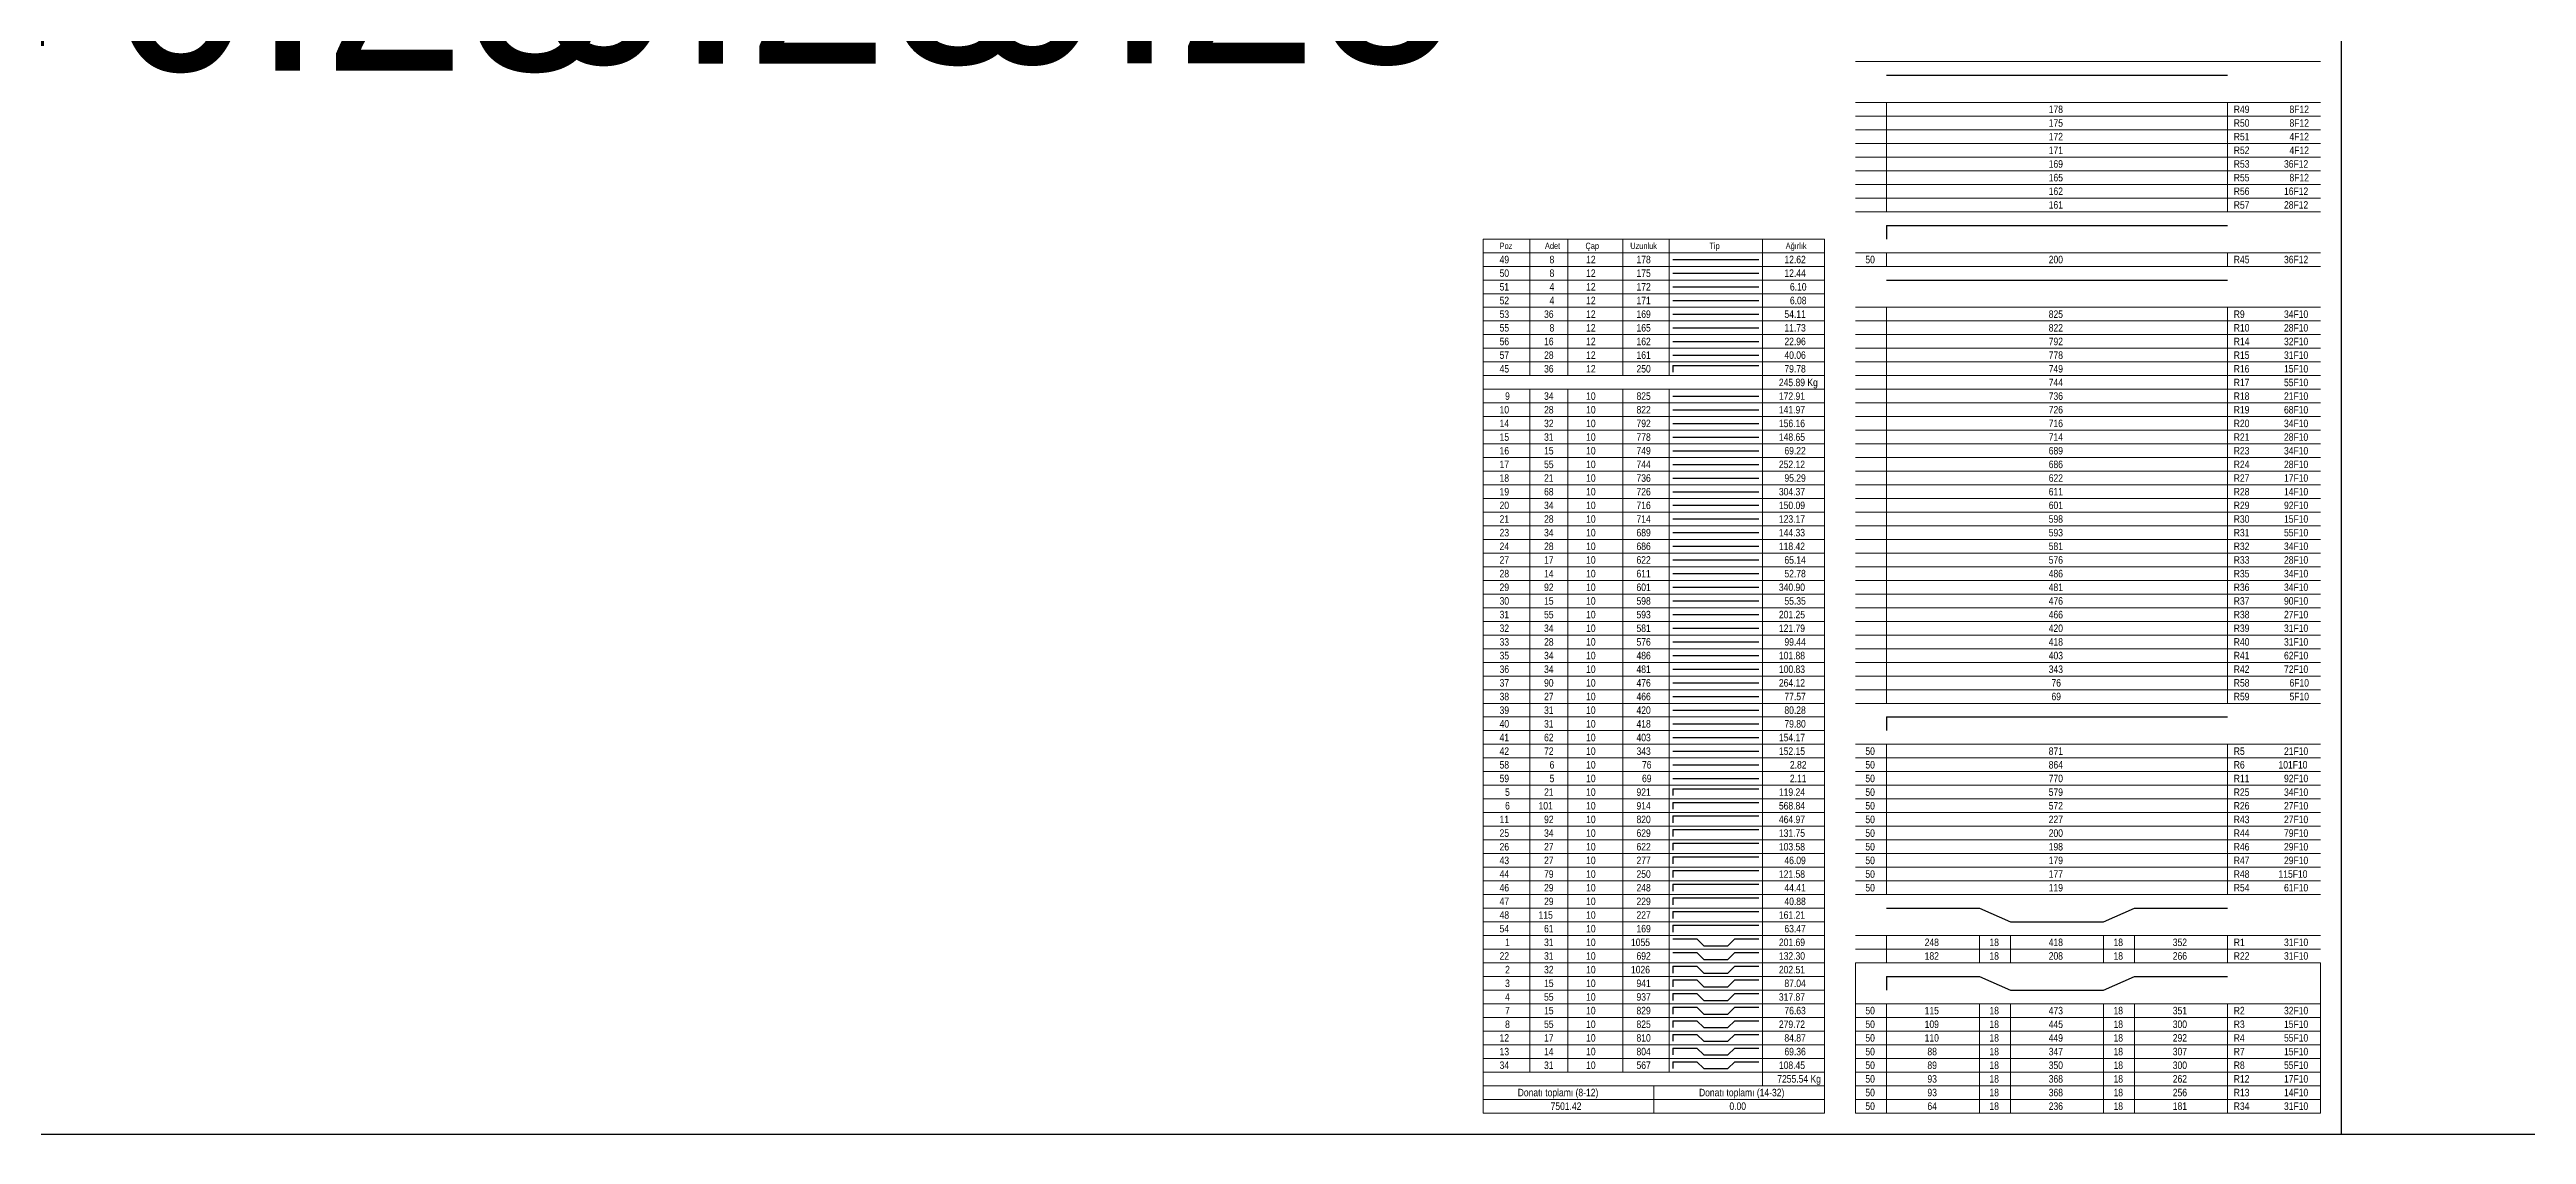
# Model space of a CAD drawing. Header units: metres. Extents: x 419734 to 420376, y 4564732 to 4565123.
# Drawn here: x 419954.22 to 419986.57, y 4565080.8 to 4565094.96 of the extents above; entities that cross this region are included whole.
import ezdxf
from ezdxf.enums import TextEntityAlignment as Align

# ---------------------------------------------------------------- set-up
doc = ezdxf.new("R2018")
doc.units = ezdxf.units.M
for name, color, linetype in [('Standart', 7, 'Continuous'), ('SW_QUOTE', 1, 'Continuous'), ('SW_SEZIONI-ARMATURA', 3, 'Continuous'), ('SW_TXT_TESTI', 1, 'Continuous')]:
    doc.layers.add(name, color=color, linetype=linetype)
doc.styles.get("Standard").update_dxf_attribs({"font": 'arial.ttf'})
doc.styles.add('SWS', font='ARIALN.TTF')

# ---------------------------------------------------------------- blocks, each defined once
blk = doc.blocks.new('*U189')
h = blk.add_hatch(color=256)
h.dxf.hatch_style = 1
h.paths.add_polyline_path([(0, 0), (-0.00149, 0, 0.198912), (-0.00105, -0.00105, 0.198912), (0, -0.00149)])
h.paths.add_polyline_path([(0.00149, 0, 0.198912), (0.00105, 0.00105, 0.198912), (0, 0.00149), (0, 0)])
for p, q in [((0.01253, 0), (-0.00223, 0)), ((0, 0.00223), (0, -0.00223))]:
    blk.add_line(p, q)
blk.add_circle((0, 0), 0.00149)
at = {"color": 2, "lineweight": 30, "flags": 104}
blk.add_attdef('TRAC', text='', height=0.0025, dxfattribs=at).set_placement((0.00191, 0.00337), align=Align.TOP_LEFT)

msp = doc.modelspace()

# ---------------------------------------------------------------- linework, layer by layer
for points in [[(420103.04921, 4565080.80209), (419805.79921, 4565080.80209), (419805.79921, 4565122.85209)], [(419984.14921, 4565122.85209), (419984.14921, 4565080.80209)]]:
    msp.add_lwpolyline(points)
at = {"layer": 'Standart', "color": 7, "linetype": 'Continuous', "lineweight": 5}
for points in [[(419977.80395, 4565094.80303), (419983.87895, 4565094.80303)], [(419977.80395, 4565094.26843), (419983.87895, 4565094.26843)], [(419977.80395, 4565094.09023), (419983.87895, 4565094.09023)], [(419978.20895, 4565094.26843), (419978.20895, 4565092.84283)], [(419982.66395, 4565094.26843), (419982.66395, 4565092.84283)], [(419977.80395, 4565093.91203), (419983.87895, 4565093.91203)], [(419977.80395, 4565093.73383), (419983.87895, 4565093.73383)], [(419977.80395, 4565093.55563), (419983.87895, 4565093.55563)], [(419977.80395, 4565093.37743), (419983.87895, 4565093.37743)], [(419977.80395, 4565093.19923), (419983.87895, 4565093.19923)], [(419977.80395, 4565093.02103), (419983.87895, 4565093.02103)], [(419977.80395, 4565092.84283), (419983.87895, 4565092.84283)], [(419972.94395, 4565092.48643), (419977.39895, 4565092.48643)], [(419972.94395, 4565092.48643), (419972.94395, 4565081.08163)], [(419973.55145, 4565092.48643), (419973.55145, 4565090.70443)], [(419974.04907, 4565092.48643), (419974.04907, 4565090.70443)], [(419974.76645, 4565092.48643), (419974.76645, 4565090.70443)], [(419975.37395, 4565092.48643), (419975.37395, 4565090.70443)], [(419976.58895, 4565092.48643), (419976.58895, 4565081.43803)], [(419977.39895, 4565092.48643), (419977.39895, 4565081.08163)], [(419972.94395, 4565092.30823), (419977.39895, 4565092.30823)], [(419972.94395, 4565092.13003), (419977.39895, 4565092.13003)], [(419977.80395, 4565092.30823), (419983.87895, 4565092.30823)], [(419977.80395, 4565092.13003), (419983.87895, 4565092.13003)], [(419978.20895, 4565092.30823), (419978.20895, 4565092.13003)], [(419982.66395, 4565092.30823), (419982.66395, 4565092.13003)], [(419972.94395, 4565091.95183), (419977.39895, 4565091.95183)], [(419972.94395, 4565091.77363), (419977.39895, 4565091.77363)], [(419972.94395, 4565091.59543), (419977.39895, 4565091.59543)], [(419972.94395, 4565091.41723), (419977.39895, 4565091.41723)], [(419977.80395, 4565091.59543), (419983.87895, 4565091.59543)], [(419977.80395, 4565091.41723), (419983.87895, 4565091.41723)], [(419978.20895, 4565091.59543), (419978.20895, 4565086.42763)], [(419982.66395, 4565091.59543), (419982.66395, 4565086.42763)], [(419972.94395, 4565091.23903), (419977.39895, 4565091.23903)], [(419972.94395, 4565091.06083), (419977.39895, 4565091.06083)], [(419977.80395, 4565091.23903), (419983.87895, 4565091.23903)], [(419977.80395, 4565091.06083), (419983.87895, 4565091.06083)], [(419972.94395, 4565090.88263), (419977.39895, 4565090.88263)], [(419977.80395, 4565090.88263), (419983.87895, 4565090.88263)], [(419972.94395, 4565090.70443), (419977.39895, 4565090.70443)], [(419972.94395, 4565090.52623), (419977.39895, 4565090.52623)], [(419973.55145, 4565090.52623), (419973.55145, 4565081.61623)], [(419974.04907, 4565090.52623), (419974.04907, 4565081.61623)], [(419974.76645, 4565090.52623), (419974.76645, 4565081.61623)], [(419975.37395, 4565090.52623), (419975.37395, 4565081.61623)], [(419977.80395, 4565090.70443), (419983.87895, 4565090.70443)], [(419977.80395, 4565090.52623), (419983.87895, 4565090.52623)], [(419972.94395, 4565090.34803), (419977.39895, 4565090.34803)], [(419972.94395, 4565090.16983), (419977.39895, 4565090.16983)], [(419977.80395, 4565090.34803), (419983.87895, 4565090.34803)], [(419977.80395, 4565090.16983), (419983.87895, 4565090.16983)], [(419972.94395, 4565089.99163), (419977.39895, 4565089.99163)], [(419972.94395, 4565089.81343), (419977.39895, 4565089.81343)], [(419977.80395, 4565089.99163), (419983.87895, 4565089.99163)], [(419977.80395, 4565089.81343), (419983.87895, 4565089.81343)], [(419972.94395, 4565089.63523), (419977.39895, 4565089.63523)], [(419972.94395, 4565089.45703), (419977.39895, 4565089.45703)], [(419977.80395, 4565089.63523), (419983.87895, 4565089.63523)], [(419977.80395, 4565089.45703), (419983.87895, 4565089.45703)], [(419972.94395, 4565089.27883), (419977.39895, 4565089.27883)], [(419972.94395, 4565089.10063), (419977.39895, 4565089.10063)], [(419977.80395, 4565089.27883), (419983.87895, 4565089.27883)], [(419977.80395, 4565089.10063), (419983.87895, 4565089.10063)], [(419972.94395, 4565088.92243), (419977.39895, 4565088.92243)], [(419977.80395, 4565088.92243), (419983.87895, 4565088.92243)], [(419972.94395, 4565088.74423), (419977.39895, 4565088.74423)], [(419972.94395, 4565088.56603), (419977.39895, 4565088.56603)], [(419977.80395, 4565088.74423), (419983.87895, 4565088.74423)], [(419977.80395, 4565088.56603), (419983.87895, 4565088.56603)], [(419972.94395, 4565088.38783), (419977.39895, 4565088.38783)], [(419972.94395, 4565088.20963), (419977.39895, 4565088.20963)], [(419977.80395, 4565088.38783), (419983.87895, 4565088.38783)], [(419977.80395, 4565088.20963), (419983.87895, 4565088.20963)], [(419972.94395, 4565088.03143), (419977.39895, 4565088.03143)], [(419972.94395, 4565087.85323), (419977.39895, 4565087.85323)], [(419977.80395, 4565088.03143), (419983.87895, 4565088.03143)], [(419977.80395, 4565087.85323), (419983.87895, 4565087.85323)], [(419972.94395, 4565087.67503), (419977.39895, 4565087.67503)], [(419972.94395, 4565087.49683), (419977.39895, 4565087.49683)], [(419977.80395, 4565087.67503), (419983.87895, 4565087.67503)], [(419977.80395, 4565087.49683), (419983.87895, 4565087.49683)], [(419972.94395, 4565087.31863), (419977.39895, 4565087.31863)], [(419977.80395, 4565087.31863), (419983.87895, 4565087.31863)], [(419972.94395, 4565087.14043), (419977.39895, 4565087.14043)], [(419972.94395, 4565086.96223), (419977.39895, 4565086.96223)], [(419977.80395, 4565087.14043), (419983.87895, 4565087.14043)], [(419977.80395, 4565086.96223), (419983.87895, 4565086.96223)], [(419972.94395, 4565086.78403), (419977.39895, 4565086.78403)], [(419972.94395, 4565086.60583), (419977.39895, 4565086.60583)], [(419977.80395, 4565086.78403), (419983.87895, 4565086.78403)], [(419977.80395, 4565086.60583), (419983.87895, 4565086.60583)], [(419972.94395, 4565086.42763), (419977.39895, 4565086.42763)], [(419972.94395, 4565086.24943), (419977.39895, 4565086.24943)], [(419977.80395, 4565086.42763), (419983.87895, 4565086.42763)], [(419972.94395, 4565086.07123), (419977.39895, 4565086.07123)], [(419972.94395, 4565085.89303), (419977.39895, 4565085.89303)], [(419977.80395, 4565085.89303), (419983.87895, 4565085.89303)], [(419978.20895, 4565085.89303), (419978.20895, 4565083.93283)], [(419982.66395, 4565085.89303), (419982.66395, 4565083.93283)], [(419972.94395, 4565085.71483), (419977.39895, 4565085.71483)], [(419977.80395, 4565085.71483), (419983.87895, 4565085.71483)], [(419972.94395, 4565085.53663), (419977.39895, 4565085.53663)], [(419972.94395, 4565085.35843), (419977.39895, 4565085.35843)], [(419977.80395, 4565085.53663), (419983.87895, 4565085.53663)], [(419977.80395, 4565085.35843), (419983.87895, 4565085.35843)], [(419972.94395, 4565085.18023), (419977.39895, 4565085.18023)], [(419972.94395, 4565085.00203), (419977.39895, 4565085.00203)], [(419977.80395, 4565085.18023), (419983.87895, 4565085.18023)], [(419977.80395, 4565085.00203), (419983.87895, 4565085.00203)], [(419972.94395, 4565084.82383), (419977.39895, 4565084.82383)], [(419972.94395, 4565084.64563), (419977.39895, 4565084.64563)], [(419977.80395, 4565084.82383), (419983.87895, 4565084.82383)], [(419977.80395, 4565084.64563), (419983.87895, 4565084.64563)], [(419972.94395, 4565084.46743), (419977.39895, 4565084.46743)], [(419972.94395, 4565084.28923), (419977.39895, 4565084.28923)], [(419977.80395, 4565084.46743), (419983.87895, 4565084.46743)], [(419977.80395, 4565084.28923), (419983.87895, 4565084.28923)], [(419972.94395, 4565084.11103), (419977.39895, 4565084.11103)], [(419972.94395, 4565083.93283), (419977.39895, 4565083.93283)], [(419977.80395, 4565084.11103), (419983.87895, 4565084.11103)], [(419977.80395, 4565083.93283), (419983.87895, 4565083.93283)], [(419972.94395, 4565083.75463), (419977.39895, 4565083.75463)], [(419972.94395, 4565083.57643), (419977.39895, 4565083.57643)], [(419972.94395, 4565083.39823), (419977.39895, 4565083.39823)], [(419977.80395, 4565083.39823), (419983.87895, 4565083.39823)], [(419978.20895, 4565083.39823), (419978.20895, 4565083.04183)], [(419979.42395, 4565083.39823), (419979.42395, 4565083.04183)], [(419979.82895, 4565083.39823), (419979.82895, 4565083.04183)], [(419981.04395, 4565083.39823), (419981.04395, 4565083.04183)], [(419981.44895, 4565083.39823), (419981.44895, 4565083.04183)], [(419982.66395, 4565083.39823), (419982.66395, 4565083.04183)], [(419972.94395, 4565083.22003), (419977.39895, 4565083.22003)], [(419972.94395, 4565083.04183), (419977.39895, 4565083.04183)], [(419977.80395, 4565083.22003), (419983.87895, 4565083.22003)], [(419977.80395, 4565083.04183), (419983.87895, 4565083.04183)], [(419977.80395, 4565083.04183), (419977.80395, 4565081.08163)], [(419983.87895, 4565083.04183), (419983.87895, 4565081.08163)], [(419972.94395, 4565082.86363), (419977.39895, 4565082.86363)], [(419972.94395, 4565082.68543), (419977.39895, 4565082.68543)], [(419972.94395, 4565082.50723), (419977.39895, 4565082.50723)], [(419972.94395, 4565082.32903), (419977.39895, 4565082.32903)], [(419977.80395, 4565082.50723), (419983.87895, 4565082.50723)], [(419977.80395, 4565082.32903), (419983.87895, 4565082.32903)], [(419978.20895, 4565082.50723), (419978.20895, 4565081.08163)], [(419979.42395, 4565082.50723), (419979.42395, 4565081.08163)], [(419979.82895, 4565082.50723), (419979.82895, 4565081.08163)], [(419981.04395, 4565082.50723), (419981.04395, 4565081.08163)], [(419981.44895, 4565082.50723), (419981.44895, 4565081.08163)], [(419982.66395, 4565082.50723), (419982.66395, 4565081.08163)], [(419972.94395, 4565082.15083), (419977.39895, 4565082.15083)], [(419977.80395, 4565082.15083), (419983.87895, 4565082.15083)], [(419972.94395, 4565081.97263), (419977.39895, 4565081.97263)], [(419972.94395, 4565081.79443), (419977.39895, 4565081.79443)], [(419977.80395, 4565081.97263), (419983.87895, 4565081.97263)], [(419977.80395, 4565081.79443), (419983.87895, 4565081.79443)], [(419972.94395, 4565081.61623), (419977.39895, 4565081.61623)], [(419972.94395, 4565081.43803), (419977.39895, 4565081.43803)], [(419975.17145, 4565081.43803), (419975.17145, 4565081.08163)], [(419977.80395, 4565081.61623), (419983.87895, 4565081.61623)], [(419977.80395, 4565081.43803), (419983.87895, 4565081.43803)], [(419972.94395, 4565081.25983), (419977.39895, 4565081.25983)], [(419972.94395, 4565081.08163), (419977.39895, 4565081.08163)], [(419977.80395, 4565081.25983), (419983.87895, 4565081.25983)], [(419977.80395, 4565081.08163), (419983.87895, 4565081.08163)]]:
    msp.add_lwpolyline(points, dxfattribs=at)
at = {"layer": 'SW_SEZIONI-ARMATURA'}
for points in [[(419978.20895, 4565094.62483), (419982.66395, 4565094.62483)], [(419978.20895, 4565092.66463), (419982.66395, 4565092.66463)], [(419978.20895, 4565092.66463), (419978.20895, 4565092.48643)], [(419975.4185, 4565092.21913), (419976.5444, 4565092.21913)], [(419975.4185, 4565092.04093), (419976.5444, 4565092.04093)], [(419975.4185, 4565091.86273), (419976.5444, 4565091.86273)], [(419978.20895, 4565091.95183), (419982.66395, 4565091.95183)], [(419975.4185, 4565091.68453), (419976.5444, 4565091.68453)], [(419975.4185, 4565091.50633), (419976.5444, 4565091.50633)], [(419975.4185, 4565091.32813), (419976.5444, 4565091.32813)], [(419975.4185, 4565091.14993), (419976.5444, 4565091.14993)], [(419975.4185, 4565090.97173), (419976.5444, 4565090.97173)], [(419975.4185, 4565090.83808), (419976.5444, 4565090.83808)], [(419975.4185, 4565090.83808), (419975.4185, 4565090.74898)], [(419975.4185, 4565090.43713), (419976.5444, 4565090.43713)], [(419975.4185, 4565090.25893), (419976.5444, 4565090.25893)], [(419975.4185, 4565090.08073), (419976.5444, 4565090.08073)], [(419975.4185, 4565089.90253), (419976.5444, 4565089.90253)], [(419975.4185, 4565089.72433), (419976.5444, 4565089.72433)], [(419975.4185, 4565089.54613), (419976.5444, 4565089.54613)], [(419975.4185, 4565089.36793), (419976.5444, 4565089.36793)], [(419975.4185, 4565089.18973), (419976.5444, 4565089.18973)], [(419975.4185, 4565089.01153), (419976.5444, 4565089.01153)], [(419975.4185, 4565088.83333), (419976.5444, 4565088.83333)], [(419975.4185, 4565088.65513), (419976.5444, 4565088.65513)], [(419975.4185, 4565088.47693), (419976.5444, 4565088.47693)], [(419975.4185, 4565088.29873), (419976.5444, 4565088.29873)], [(419975.4185, 4565088.12053), (419976.5444, 4565088.12053)], [(419975.4185, 4565087.94233), (419976.5444, 4565087.94233)], [(419975.4185, 4565087.76413), (419976.5444, 4565087.76413)], [(419975.4185, 4565087.58593), (419976.5444, 4565087.58593)], [(419975.4185, 4565087.40773), (419976.5444, 4565087.40773)], [(419975.4185, 4565087.22953), (419976.5444, 4565087.22953)], [(419975.4185, 4565087.05133), (419976.5444, 4565087.05133)], [(419975.4185, 4565086.87313), (419976.5444, 4565086.87313)], [(419975.4185, 4565086.69493), (419976.5444, 4565086.69493)], [(419975.4185, 4565086.51673), (419976.5444, 4565086.51673)], [(419975.4185, 4565086.33853), (419976.5444, 4565086.33853)], [(419978.20895, 4565086.24943), (419982.66395, 4565086.24943)], [(419978.20895, 4565086.24943), (419978.20895, 4565086.07123)], [(419975.4185, 4565086.16033), (419976.5444, 4565086.16033)], [(419975.4185, 4565085.98213), (419976.5444, 4565085.98213)], [(419975.4185, 4565085.80393), (419976.5444, 4565085.80393)], [(419975.4185, 4565085.62573), (419976.5444, 4565085.62573)], [(419975.4185, 4565085.44753), (419976.5444, 4565085.44753)], [(419975.4185, 4565085.31388), (419976.5444, 4565085.31388)], [(419975.4185, 4565085.31388), (419975.4185, 4565085.22478)], [(419975.4185, 4565085.13568), (419976.5444, 4565085.13568)], [(419975.4185, 4565085.13568), (419975.4185, 4565085.04658)], [(419975.4185, 4565084.95748), (419976.5444, 4565084.95748)], [(419975.4185, 4565084.95748), (419975.4185, 4565084.86838)], [(419975.4185, 4565084.77928), (419976.5444, 4565084.77928)], [(419975.4185, 4565084.77928), (419975.4185, 4565084.69018)], [(419975.4185, 4565084.60108), (419976.5444, 4565084.60108)], [(419975.4185, 4565084.60108), (419975.4185, 4565084.51198)], [(419975.4185, 4565084.42288), (419976.5444, 4565084.42288)], [(419975.4185, 4565084.42288), (419975.4185, 4565084.33378)], [(419975.4185, 4565084.24468), (419976.5444, 4565084.24468)], [(419975.4185, 4565084.24468), (419975.4185, 4565084.15558)], [(419975.4185, 4565084.06648), (419976.5444, 4565084.06648)], [(419975.4185, 4565084.06648), (419975.4185, 4565083.97738)], [(419975.4185, 4565083.88828), (419976.5444, 4565083.88828)], [(419975.4185, 4565083.88828), (419975.4185, 4565083.79918)], [(419975.4185, 4565083.71008), (419976.5444, 4565083.71008)], [(419975.4185, 4565083.71008), (419975.4185, 4565083.62098)], [(419978.20895, 4565083.75463), (419979.42395, 4565083.75463)], [(419979.42395, 4565083.75463), (419979.82895, 4565083.57643)], [(419981.04395, 4565083.57643), (419981.44895, 4565083.75463)], [(419981.44895, 4565083.75463), (419982.66395, 4565083.75463)], [(419975.4185, 4565083.53188), (419976.5444, 4565083.53188)], [(419975.4185, 4565083.53188), (419975.4185, 4565083.44278)], [(419975.4185, 4565083.35368), (419975.7344, 4565083.35368)], [(419975.7344, 4565083.35368), (419975.8235, 4565083.26458)], [(419976.1394, 4565083.26458), (419976.2285, 4565083.35368)], [(419976.2285, 4565083.35368), (419976.5444, 4565083.35368)], [(419979.82895, 4565083.57643), (419981.04395, 4565083.57643)], [(419975.4185, 4565083.17548), (419975.7344, 4565083.17548)], [(419975.4185, 4565082.99728), (419975.7344, 4565082.99728)], [(419975.4185, 4565082.99728), (419975.4185, 4565082.90818)], [(419975.7344, 4565083.17548), (419975.8235, 4565083.08638)], [(419975.7344, 4565082.99728), (419975.8235, 4565082.90818)], [(419975.8235, 4565083.26458), (419976.1394, 4565083.26458)], [(419975.8235, 4565083.08638), (419976.1394, 4565083.08638)], [(419976.1394, 4565083.08638), (419976.2285, 4565083.17548)], [(419976.1394, 4565082.90818), (419976.2285, 4565082.99728)], [(419976.2285, 4565083.17548), (419976.5444, 4565083.17548)], [(419976.2285, 4565082.99728), (419976.5444, 4565082.99728)], [(419975.4185, 4565082.81908), (419975.7344, 4565082.81908)], [(419975.4185, 4565082.81908), (419975.4185, 4565082.72998)], [(419975.4185, 4565082.64088), (419975.7344, 4565082.64088)], [(419975.4185, 4565082.64088), (419975.4185, 4565082.55178)], [(419975.7344, 4565082.81908), (419975.8235, 4565082.72998)], [(419975.7344, 4565082.64088), (419975.8235, 4565082.55178)], [(419975.8235, 4565082.90818), (419976.1394, 4565082.90818)], [(419975.8235, 4565082.72998), (419976.1394, 4565082.72998)], [(419976.1394, 4565082.72998), (419976.2285, 4565082.81908)], [(419976.1394, 4565082.55178), (419976.2285, 4565082.64088)], [(419976.2285, 4565082.81908), (419976.5444, 4565082.81908)], [(419976.2285, 4565082.64088), (419976.5444, 4565082.64088)], [(419978.20895, 4565082.86363), (419978.20895, 4565082.68543)], [(419978.20895, 4565082.86363), (419979.42395, 4565082.86363)], [(419979.42395, 4565082.86363), (419979.82895, 4565082.68543)], [(419979.82895, 4565082.68543), (419981.04395, 4565082.68543)], [(419981.04395, 4565082.68543), (419981.44895, 4565082.86363)], [(419981.44895, 4565082.86363), (419982.66395, 4565082.86363)], [(419975.4185, 4565082.46268), (419975.7344, 4565082.46268)], [(419975.4185, 4565082.46268), (419975.4185, 4565082.37358)], [(419975.7344, 4565082.46268), (419975.8235, 4565082.37358)], [(419975.8235, 4565082.55178), (419976.1394, 4565082.55178)], [(419975.8235, 4565082.37358), (419976.1394, 4565082.37358)], [(419976.1394, 4565082.37358), (419976.2285, 4565082.46268)], [(419976.2285, 4565082.46268), (419976.5444, 4565082.46268)], [(419975.4185, 4565082.28448), (419975.7344, 4565082.28448)], [(419975.4185, 4565082.28448), (419975.4185, 4565082.19538)], [(419975.4185, 4565082.10628), (419975.7344, 4565082.10628)], [(419975.4185, 4565082.10628), (419975.4185, 4565082.01718)], [(419975.7344, 4565082.28448), (419975.8235, 4565082.19538)], [(419975.7344, 4565082.10628), (419975.8235, 4565082.01718)], [(419975.8235, 4565082.19538), (419976.1394, 4565082.19538)], [(419975.8235, 4565082.01718), (419976.1394, 4565082.01718)], [(419976.1394, 4565082.19538), (419976.2285, 4565082.28448)], [(419976.1394, 4565082.01718), (419976.2285, 4565082.10628)], [(419976.2285, 4565082.28448), (419976.5444, 4565082.28448)], [(419976.2285, 4565082.10628), (419976.5444, 4565082.10628)], [(419975.4185, 4565081.92808), (419975.7344, 4565081.92808)], [(419975.4185, 4565081.92808), (419975.4185, 4565081.83898)], [(419975.4185, 4565081.74988), (419975.7344, 4565081.74988)], [(419975.4185, 4565081.74988), (419975.4185, 4565081.66078)], [(419975.7344, 4565081.92808), (419975.8235, 4565081.83898)], [(419975.7344, 4565081.74988), (419975.8235, 4565081.66078)], [(419975.8235, 4565081.83898), (419976.1394, 4565081.83898)], [(419975.8235, 4565081.66078), (419976.1394, 4565081.66078)], [(419976.1394, 4565081.83898), (419976.2285, 4565081.92808)], [(419976.1394, 4565081.66078), (419976.2285, 4565081.74988)], [(419976.2285, 4565081.92808), (419976.5444, 4565081.92808)], [(419976.2285, 4565081.74988), (419976.5444, 4565081.74988)]]:
    msp.add_lwpolyline(points, dxfattribs=at)

# ---------------------------------------------------------------- block references
at = {"layer": 'SW_QUOTE', "ltscale": 0.5}
ref = msp.add_blockref('*U189', (419952.96076, 4565097.01631), dxfattribs=dict(at, xscale=50, yscale=50, zscale=50))
lines = msp.add_mtext('+0.25', dxfattribs={"layer": '0', "color": 2, "insert": (419953.0565, 4565097.18488), "char_height": 2.5, "attachment_point": 1})
ref.add_attrib('TRAC', '', (419953.0565, 4565097.18488), dxfattribs={"flags": 104}).embed_mtext(lines)
ref = msp.add_blockref('*U189', (419958.48529, 4565097.10751), dxfattribs=dict(at, xscale=50, yscale=50, zscale=50))
lines = msp.add_mtext('+0.25', dxfattribs={"layer": '0', "color": 2, "insert": (419958.58103, 4565097.27608), "char_height": 2.5, "attachment_point": 1})
ref.add_attrib('TRAC', '', (419958.58103, 4565097.27608), dxfattribs={"flags": 104}).embed_mtext(lines)
ref = msp.add_blockref('*U189', (419964.08524, 4565097.11091), dxfattribs=dict(at, xscale=50, yscale=50, zscale=50))
lines = msp.add_mtext('+0.25', dxfattribs={"layer": '0', "color": 2, "insert": (419964.18098, 4565097.27947), "char_height": 2.5, "attachment_point": 1})
ref.add_attrib('TRAC', '', (419964.18098, 4565097.27947), dxfattribs={"flags": 104}).embed_mtext(lines)

# ---------------------------------------------------------------- texts
at = {"layer": 'SW_TXT_TESTI', "color": 1, "linetype": 'Continuous', "lineweight": 5, "style": 'SWS'}
for s, height, p in [('178', 0.0972, (419980.32859, 4565094.13073)), ('175', 0.0972, (419980.32859, 4565093.95253)), ('R49', 0.0972, (419982.74495, 4565094.13073)), ('R50', 0.0972, (419982.74495, 4565093.95253)), ('8F12', 0.0972, (419983.47272, 4565094.13073)), ('8F12', 0.0972, (419983.47272, 4565093.95253)), ('172', 0.0972, (419980.32859, 4565093.77433)), ('171', 0.0972, (419980.32859, 4565093.59613)), ('R51', 0.0972, (419982.74495, 4565093.77433)), ('R52', 0.0972, (419982.74495, 4565093.59613)), ('4F12', 0.0972, (419983.47272, 4565093.77433)), ('4F12', 0.0972, (419983.47272, 4565093.59613)), ('169', 0.0972, (419980.32859, 4565093.41793)), ('165', 0.0972, (419980.32859, 4565093.23973)), ('R53', 0.0972, (419982.74495, 4565093.41793)), ('R55', 0.0972, (419982.74495, 4565093.23973)), ('36F12', 0.0972, (419983.40087, 4565093.41793)), ('8F12', 0.0972, (419983.47272, 4565093.23973)), ('162', 0.0972, (419980.32859, 4565093.06153)), ('161', 0.0972, (419980.32859, 4565092.88333)), ('R56', 0.0972, (419982.74495, 4565093.06153)), ('R57', 0.0972, (419982.74495, 4565092.88333)), ('28F12', 0.0972, (419983.40087, 4565092.88333)), ('16F12', 0.0972, (419983.40087, 4565093.06153)), ('Poz', 0.081, (419973.15788, 4565092.35683)), ('Adet', 0.081, (419973.75028, 4565092.35683)), ('Çap', 0.081, (419974.27911, 4565092.35683)), ('Uzunluk', 0.081, (419974.86392, 4565092.35683)), ('Tip', 0.081, (419975.89826, 4565092.35683)), ('Ağırlık', 0.081, (419976.89364, 4565092.35683)), ('49', 0.0972, (419973.15788, 4565092.17053)), ('50', 0.0972, (419973.15788, 4565091.99233)), ('8', 0.0972, (419973.81071, 4565092.17053)), ('8', 0.0972, (419973.81071, 4565091.99233)), ('12', 0.0972, (419974.28809, 4565092.17053)), ('12', 0.0972, (419974.28809, 4565091.99233)), ('178', 0.0972, (419974.94581, 4565092.17053)), ('175', 0.0972, (419974.94581, 4565091.99233)), ('12.62', 0.0972, (419976.87729, 4565092.17053)), ('12.44', 0.0972, (419976.87729, 4565091.99233)), ('50', 0.0972, (419977.93454, 4565092.17053)), ('200', 0.0972, (419980.32859, 4565092.17053)), ('R45', 0.0972, (419982.74495, 4565092.17053)), ('36F12', 0.0972, (419983.40087, 4565092.17053)), ('51', 0.0972, (419973.15788, 4565091.81413)), ('52', 0.0972, (419973.15788, 4565091.63593)), ('4', 0.0972, (419973.81071, 4565091.81413)), ('4', 0.0972, (419973.81071, 4565091.63593)), ('12', 0.0972, (419974.28809, 4565091.81413)), ('12', 0.0972, (419974.28809, 4565091.63593)), ('172', 0.0972, (419974.94581, 4565091.81413)), ('171', 0.0972, (419974.94581, 4565091.63593)), ('6.10', 0.0972, (419976.9492, 4565091.81413)), ('6.08', 0.0972, (419976.9492, 4565091.63593)), ('53', 0.0972, (419973.15788, 4565091.45773)), ('55', 0.0972, (419973.15788, 4565091.27953)), ('36', 0.0972, (419973.7388, 4565091.45773)), ('8', 0.0972, (419973.81071, 4565091.27953)), ('12', 0.0972, (419974.28809, 4565091.45773)), ('12', 0.0972, (419974.28809, 4565091.27953)), ('169', 0.0972, (419974.94581, 4565091.45773)), ('165', 0.0972, (419974.94581, 4565091.27953)), ('54.11', 0.0972, (419976.87729, 4565091.45773)), ('11.73', 0.0972, (419976.87729, 4565091.27953)), ('825', 0.0972, (419980.32859, 4565091.45773)), ('822', 0.0972, (419980.32859, 4565091.27953)), ('R9', 0.0972, (419982.74495, 4565091.45773)), ('R10', 0.0972, (419982.74495, 4565091.27953)), ('34F10', 0.0972, (419983.40087, 4565091.45773)), ('28F10', 0.0972, (419983.40087, 4565091.27953)), ('56', 0.0972, (419973.15788, 4565091.10133)), ('16', 0.0972, (419973.7388, 4565091.10133)), ('12', 0.0972, (419974.28809, 4565091.10133)), ('162', 0.0972, (419974.94581, 4565091.10133)), ('22.96', 0.0972, (419976.87729, 4565091.10133)), ('792', 0.0972, (419980.32859, 4565091.10133)), ('R14', 0.0972, (419982.74495, 4565091.10133)), ('32F10', 0.0972, (419983.40087, 4565091.10133)), ('45', 0.0972, (419973.15788, 4565090.74493)), ('57', 0.0972, (419973.15788, 4565090.92313)), ('36', 0.0972, (419973.7388, 4565090.74493)), ('28', 0.0972, (419973.7388, 4565090.92313)), ('12', 0.0972, (419974.28809, 4565090.92313)), ('12', 0.0972, (419974.28809, 4565090.74493)), ('250', 0.0972, (419974.94581, 4565090.74493)), ('161', 0.0972, (419974.94581, 4565090.92313)), ('40.06', 0.0972, (419976.87729, 4565090.92313)), ('79.78', 0.0972, (419976.87729, 4565090.74493)), ('778', 0.0972, (419980.32859, 4565090.92313)), ('749', 0.0972, (419980.32859, 4565090.74493)), ('R15', 0.0972, (419982.74495, 4565090.92313)), ('R16', 0.0972, (419982.74495, 4565090.74493)), ('31F10', 0.0972, (419983.40087, 4565090.92313)), ('15F10', 0.0972, (419983.40087, 4565090.74493)), ('9', 0.0972, (419973.22979, 4565090.38853)), ('34', 0.0972, (419973.7388, 4565090.38853)), ('10', 0.0972, (419974.28809, 4565090.38853)), ('825', 0.0972, (419974.94581, 4565090.38853)), ('245.89 Kg', 0.0972, (419976.80539, 4565090.56673)), ('172.91', 0.0972, (419976.80539, 4565090.38853)), ('744', 0.0972, (419980.32859, 4565090.56673)), ('736', 0.0972, (419980.32859, 4565090.38853)), ('R17', 0.0972, (419982.74495, 4565090.56673)), ('R18', 0.0972, (419982.74495, 4565090.38853)), ('55F10', 0.0972, (419983.40087, 4565090.56673)), ('21F10', 0.0972, (419983.40087, 4565090.38853)), ('10', 0.0972, (419973.15788, 4565090.21033)), ('14', 0.0972, (419973.15788, 4565090.03213)), ('32', 0.0972, (419973.7388, 4565090.03213)), ('28', 0.0972, (419973.7388, 4565090.21033)), ('10', 0.0972, (419974.28809, 4565090.21033)), ('10', 0.0972, (419974.28809, 4565090.03213)), ('822', 0.0972, (419974.94581, 4565090.21033)), ('792', 0.0972, (419974.94581, 4565090.03213)), ('141.97', 0.0972, (419976.80539, 4565090.21033)), ('156.16', 0.0972, (419976.80539, 4565090.03213)), ('726', 0.0972, (419980.32859, 4565090.21033)), ('716', 0.0972, (419980.32859, 4565090.03213)), ('R19', 0.0972, (419982.74495, 4565090.21033)), ('R20', 0.0972, (419982.74495, 4565090.03213)), ('34F10', 0.0972, (419983.40087, 4565090.03213)), ('68F10', 0.0972, (419983.40087, 4565090.21033)), ('15', 0.0972, (419973.15788, 4565089.85393)), ('16', 0.0972, (419973.15788, 4565089.67573)), ('31', 0.0972, (419973.7388, 4565089.85393)), ('15', 0.0972, (419973.7388, 4565089.67573)), ('10', 0.0972, (419974.28809, 4565089.85393)), ('10', 0.0972, (419974.28809, 4565089.67573)), ('778', 0.0972, (419974.94581, 4565089.85393)), ('749', 0.0972, (419974.94581, 4565089.67573)), ('148.65', 0.0972, (419976.80539, 4565089.85393)), ('69.22', 0.0972, (419976.87729, 4565089.67573)), ('689', 0.0972, (419980.32859, 4565089.67573)), ('714', 0.0972, (419980.32859, 4565089.85393)), ('R21', 0.0972, (419982.74495, 4565089.85393)), ('R23', 0.0972, (419982.74495, 4565089.67573)), ('34F10', 0.0972, (419983.40087, 4565089.67573)), ('28F10', 0.0972, (419983.40087, 4565089.85393)), ('17', 0.0972, (419973.15788, 4565089.49753)), ('55', 0.0972, (419973.7388, 4565089.49753)), ('10', 0.0972, (419974.28809, 4565089.49753)), ('744', 0.0972, (419974.94581, 4565089.49753)), ('252.12', 0.0972, (419976.80539, 4565089.49753)), ('686', 0.0972, (419980.32859, 4565089.49753)), ('R24', 0.0972, (419982.74495, 4565089.49753)), ('28F10', 0.0972, (419983.40087, 4565089.49753)), ('18', 0.0972, (419973.15788, 4565089.31933)), ('19', 0.0972, (419973.15788, 4565089.14113)), ('21', 0.0972, (419973.7388, 4565089.31933)), ('68', 0.0972, (419973.7388, 4565089.14113)), ('10', 0.0972, (419974.28809, 4565089.31933)), ('10', 0.0972, (419974.28809, 4565089.14113)), ('736', 0.0972, (419974.94581, 4565089.31933)), ('726', 0.0972, (419974.94581, 4565089.14113)), ('304.37', 0.0972, (419976.80539, 4565089.14113)), ('95.29', 0.0972, (419976.87729, 4565089.31933)), ('622', 0.0972, (419980.32859, 4565089.31933)), ('611', 0.0972, (419980.32859, 4565089.14113)), ('R27', 0.0972, (419982.74495, 4565089.31933)), ('R28', 0.0972, (419982.74495, 4565089.14113)), ('17F10', 0.0972, (419983.40087, 4565089.31933)), ('14F10', 0.0972, (419983.40087, 4565089.14113)), ('20', 0.0972, (419973.15788, 4565088.96293)), ('21', 0.0972, (419973.15788, 4565088.78473)), ('34', 0.0972, (419973.7388, 4565088.96293)), ('28', 0.0972, (419973.7388, 4565088.78473)), ('10', 0.0972, (419974.28809, 4565088.96293)), ('10', 0.0972, (419974.28809, 4565088.78473)), ('716', 0.0972, (419974.94581, 4565088.96293)), ('714', 0.0972, (419974.94581, 4565088.78473)), ('150.09', 0.0972, (419976.80539, 4565088.96293)), ('123.17', 0.0972, (419976.80539, 4565088.78473)), ('598', 0.0972, (419980.32859, 4565088.78473)), ('601', 0.0972, (419980.32859, 4565088.96293)), ('R29', 0.0972, (419982.74495, 4565088.96293)), ('R30', 0.0972, (419982.74495, 4565088.78473)), ('92F10', 0.0972, (419983.40087, 4565088.96293)), ('15F10', 0.0972, (419983.40087, 4565088.78473)), ('23', 0.0972, (419973.15788, 4565088.60653)), ('24', 0.0972, (419973.15788, 4565088.42833)), ('34', 0.0972, (419973.7388, 4565088.60653)), ('28', 0.0972, (419973.7388, 4565088.42833)), ('10', 0.0972, (419974.28809, 4565088.60653)), ('10', 0.0972, (419974.28809, 4565088.42833)), ('689', 0.0972, (419974.94581, 4565088.60653)), ('686', 0.0972, (419974.94581, 4565088.42833)), ('144.33', 0.0972, (419976.80539, 4565088.60653)), ('118.42', 0.0972, (419976.80539, 4565088.42833)), ('593', 0.0972, (419980.32859, 4565088.60653)), ('581', 0.0972, (419980.32859, 4565088.42833)), ('R31', 0.0972, (419982.74495, 4565088.60653)), ('R32', 0.0972, (419982.74495, 4565088.42833)), ('34F10', 0.0972, (419983.40087, 4565088.42833)), ('55F10', 0.0972, (419983.40087, 4565088.60653)), ('27', 0.0972, (419973.15788, 4565088.25013)), ('28', 0.0972, (419973.15788, 4565088.07193)), ('17', 0.0972, (419973.7388, 4565088.25013)), ('14', 0.0972, (419973.7388, 4565088.07193)), ('10', 0.0972, (419974.28809, 4565088.25013)), ('10', 0.0972, (419974.28809, 4565088.07193)), ('622', 0.0972, (419974.94581, 4565088.25013)), ('611', 0.0972, (419974.94581, 4565088.07193)), ('52.78', 0.0972, (419976.87729, 4565088.07193)), ('65.14', 0.0972, (419976.87729, 4565088.25013)), ('486', 0.0972, (419980.32859, 4565088.07193)), ('576', 0.0972, (419980.32859, 4565088.25013)), ('R33', 0.0972, (419982.74495, 4565088.25013)), ('R35', 0.0972, (419982.74495, 4565088.07193)), ('34F10', 0.0972, (419983.40087, 4565088.07193)), ('28F10', 0.0972, (419983.40087, 4565088.25013)), ('30', 0.0972, (419973.15788, 4565087.71553)), ('29', 0.0972, (419973.15788, 4565087.89373)), ('92', 0.0972, (419973.7388, 4565087.89373)), ('15', 0.0972, (419973.7388, 4565087.71553)), ('10', 0.0972, (419974.28809, 4565087.89373)), ('10', 0.0972, (419974.28809, 4565087.71553)), ('598', 0.0972, (419974.94581, 4565087.71553)), ('601', 0.0972, (419974.94581, 4565087.89373)), ('340.90', 0.0972, (419976.80539, 4565087.89373)), ('55.35', 0.0972, (419976.87729, 4565087.71553)), ('481', 0.0972, (419980.32859, 4565087.89373)), ('476', 0.0972, (419980.32859, 4565087.71553)), ('R36', 0.0972, (419982.74495, 4565087.89373)), ('R37', 0.0972, (419982.74495, 4565087.71553)), ('34F10', 0.0972, (419983.40087, 4565087.89373)), ('90F10', 0.0972, (419983.40087, 4565087.71553)), ('31', 0.0972, (419973.15788, 4565087.53733)), ('55', 0.0972, (419973.7388, 4565087.53733)), ('10', 0.0972, (419974.28809, 4565087.53733)), ('593', 0.0972, (419974.94581, 4565087.53733)), ('201.25', 0.0972, (419976.80539, 4565087.53733)), ('466', 0.0972, (419980.32859, 4565087.53733)), ('R38', 0.0972, (419982.74495, 4565087.53733)), ('27F10', 0.0972, (419983.40087, 4565087.53733)), ('32', 0.0972, (419973.15788, 4565087.35913)), ('33', 0.0972, (419973.15788, 4565087.18093)), ('34', 0.0972, (419973.7388, 4565087.35913)), ('28', 0.0972, (419973.7388, 4565087.18093)), ('10', 0.0972, (419974.28809, 4565087.35913)), ('10', 0.0972, (419974.28809, 4565087.18093)), ('581', 0.0972, (419974.94581, 4565087.35913)), ('576', 0.0972, (419974.94581, 4565087.18093)), ('121.79', 0.0972, (419976.80539, 4565087.35913)), ('99.44', 0.0972, (419976.87729, 4565087.18093)), ('420', 0.0972, (419980.32859, 4565087.35913)), ('418', 0.0972, (419980.32859, 4565087.18093)), ('R39', 0.0972, (419982.74495, 4565087.35913)), ('R40', 0.0972, (419982.74495, 4565087.18093)), ('31F10', 0.0972, (419983.40087, 4565087.35913)), ('31F10', 0.0972, (419983.40087, 4565087.18093)), ('35', 0.0972, (419973.15788, 4565087.00273)), ('36', 0.0972, (419973.15788, 4565086.82453)), ('34', 0.0972, (419973.7388, 4565087.00273)), ('34', 0.0972, (419973.7388, 4565086.82453)), ('10', 0.0972, (419974.28809, 4565087.00273)), ('10', 0.0972, (419974.28809, 4565086.82453)), ('486', 0.0972, (419974.94581, 4565087.00273)), ('481', 0.0972, (419974.94581, 4565086.82453)), ('101.88', 0.0972, (419976.80539, 4565087.00273)), ('100.83', 0.0972, (419976.80539, 4565086.82453)), ('403', 0.0972, (419980.32859, 4565087.00273)), ('343', 0.0972, (419980.32859, 4565086.82453)), ('R41', 0.0972, (419982.74495, 4565087.00273)), ('R42', 0.0972, (419982.74495, 4565086.82453)), ('62F10', 0.0972, (419983.40087, 4565087.00273)), ('72F10', 0.0972, (419983.40087, 4565086.82453)), ('37', 0.0972, (419973.15788, 4565086.64633)), ('38', 0.0972, (419973.15788, 4565086.46813)), ('90', 0.0972, (419973.7388, 4565086.64633)), ('27', 0.0972, (419973.7388, 4565086.46813)), ('10', 0.0972, (419974.28809, 4565086.64633)), ('10', 0.0972, (419974.28809, 4565086.46813)), ('476', 0.0972, (419974.94581, 4565086.64633)), ('466', 0.0972, (419974.94581, 4565086.46813)), ('264.12', 0.0972, (419976.80539, 4565086.64633)), ('77.57', 0.0972, (419976.87729, 4565086.46813)), ('69', 0.0972, (419980.36454, 4565086.46813)), ('76', 0.0972, (419980.36454, 4565086.64633)), ('R58', 0.0972, (419982.74495, 4565086.64633)), ('R59', 0.0972, (419982.74495, 4565086.46813)), ('5F10', 0.0972, (419983.47272, 4565086.46813)), ('6F10', 0.0972, (419983.47272, 4565086.64633)), ('40', 0.0972, (419973.15788, 4565086.11173)), ('39', 0.0972, (419973.15788, 4565086.28993)), ('31', 0.0972, (419973.7388, 4565086.28993)), ('31', 0.0972, (419973.7388, 4565086.11173)), ('10', 0.0972, (419974.28809, 4565086.28993)), ('10', 0.0972, (419974.28809, 4565086.11173)), ('420', 0.0972, (419974.94581, 4565086.28993)), ('418', 0.0972, (419974.94581, 4565086.11173)), ('80.28', 0.0972, (419976.87729, 4565086.28993)), ('79.80', 0.0972, (419976.87729, 4565086.11173)), ('41', 0.0972, (419973.15788, 4565085.93353)), ('62', 0.0972, (419973.7388, 4565085.93353)), ('10', 0.0972, (419974.28809, 4565085.93353)), ('403', 0.0972, (419974.94581, 4565085.93353)), ('154.17', 0.0972, (419976.80539, 4565085.93353)), ('42', 0.0972, (419973.15788, 4565085.75533)), ('58', 0.0972, (419973.15788, 4565085.57713)), ('72', 0.0972, (419973.7388, 4565085.75533)), ('6', 0.0972, (419973.81071, 4565085.57713)), ('10', 0.0972, (419974.28809, 4565085.75533)), ('10', 0.0972, (419974.28809, 4565085.57713)), ('343', 0.0972, (419974.94581, 4565085.75533)), ('76', 0.0972, (419975.01772, 4565085.57713)), ('152.15', 0.0972, (419976.80539, 4565085.75533)), ('2.82', 0.0972, (419976.9492, 4565085.57713)), ('50', 0.0972, (419977.93454, 4565085.75533)), ('50', 0.0972, (419977.93454, 4565085.57713)), ('871', 0.0972, (419980.32859, 4565085.75533)), ('864', 0.0972, (419980.32859, 4565085.57713)), ('R5', 0.0972, (419982.74495, 4565085.75533)), ('R6', 0.0972, (419982.74495, 4565085.57713)), ('101F10', 0.0972, (419983.32903, 4565085.57713)), ('21F10', 0.0972, (419983.40087, 4565085.75533)), ('59', 0.0972, (419973.15788, 4565085.39893)), ('5', 0.0972, (419973.22979, 4565085.22073)), ('21', 0.0972, (419973.7388, 4565085.22073)), ('5', 0.0972, (419973.81071, 4565085.39893)), ('10', 0.0972, (419974.28809, 4565085.39893)), ('10', 0.0972, (419974.28809, 4565085.22073)), ('921', 0.0972, (419974.94581, 4565085.22073)), ('69', 0.0972, (419975.01772, 4565085.39893)), ('119.24', 0.0972, (419976.80539, 4565085.22073)), ('2.11', 0.0972, (419976.9492, 4565085.39893)), ('50', 0.0972, (419977.93454, 4565085.39893)), ('50', 0.0972, (419977.93454, 4565085.22073)), ('579', 0.0972, (419980.32859, 4565085.22073)), ('770', 0.0972, (419980.32859, 4565085.39893)), ('R11', 0.0972, (419982.74495, 4565085.39893)), ('R25', 0.0972, (419982.74495, 4565085.22073)), ('34F10', 0.0972, (419983.40087, 4565085.22073)), ('92F10', 0.0972, (419983.40087, 4565085.39893)), ('11', 0.0972, (419973.15788, 4565084.86433)), ('6', 0.0972, (419973.22979, 4565085.04253)), ('101', 0.0972, (419973.6669, 4565085.04253)), ('92', 0.0972, (419973.7388, 4565084.86433)), ('10', 0.0972, (419974.28809, 4565085.04253)), ('10', 0.0972, (419974.28809, 4565084.86433)), ('820', 0.0972, (419974.94581, 4565084.86433)), ('914', 0.0972, (419974.94581, 4565085.04253)), ('464.97', 0.0972, (419976.80539, 4565084.86433)), ('568.84', 0.0972, (419976.80539, 4565085.04253)), ('50', 0.0972, (419977.93454, 4565085.04253)), ('50', 0.0972, (419977.93454, 4565084.86433)), ('572', 0.0972, (419980.32859, 4565085.04253)), ('227', 0.0972, (419980.32859, 4565084.86433)), ('R26', 0.0972, (419982.74495, 4565085.04253)), ('R43', 0.0972, (419982.74495, 4565084.86433)), ('27F10', 0.0972, (419983.40087, 4565085.04253)), ('27F10', 0.0972, (419983.40087, 4565084.86433)), ('25', 0.0972, (419973.15788, 4565084.68613)), ('26', 0.0972, (419973.15788, 4565084.50793)), ('34', 0.0972, (419973.7388, 4565084.68613)), ('27', 0.0972, (419973.7388, 4565084.50793)), ('10', 0.0972, (419974.28809, 4565084.68613)), ('10', 0.0972, (419974.28809, 4565084.50793)), ('629', 0.0972, (419974.94581, 4565084.68613)), ('622', 0.0972, (419974.94581, 4565084.50793)), ('131.75', 0.0972, (419976.80539, 4565084.68613)), ('103.58', 0.0972, (419976.80539, 4565084.50793)), ('50', 0.0972, (419977.93454, 4565084.68613)), ('50', 0.0972, (419977.93454, 4565084.50793)), ('200', 0.0972, (419980.32859, 4565084.68613)), ('198', 0.0972, (419980.32859, 4565084.50793)), ('R44', 0.0972, (419982.74495, 4565084.68613)), ('R46', 0.0972, (419982.74495, 4565084.50793)), ('29F10', 0.0972, (419983.40087, 4565084.50793)), ('79F10', 0.0972, (419983.40087, 4565084.68613)), ('43', 0.0972, (419973.15788, 4565084.32973)), ('44', 0.0972, (419973.15788, 4565084.15153)), ('27', 0.0972, (419973.7388, 4565084.32973)), ('79', 0.0972, (419973.7388, 4565084.15153)), ('10', 0.0972, (419974.28809, 4565084.32973)), ('10', 0.0972, (419974.28809, 4565084.15153)), ('277', 0.0972, (419974.94581, 4565084.32973)), ('250', 0.0972, (419974.94581, 4565084.15153)), ('121.58', 0.0972, (419976.80539, 4565084.15153)), ('46.09', 0.0972, (419976.87729, 4565084.32973)), ('50', 0.0972, (419977.93454, 4565084.32973)), ('50', 0.0972, (419977.93454, 4565084.15153)), ('179', 0.0972, (419980.32859, 4565084.32973)), ('177', 0.0972, (419980.32859, 4565084.15153)), ('R47', 0.0972, (419982.74495, 4565084.32973)), ('R48', 0.0972, (419982.74495, 4565084.15153)), ('115F10', 0.0972, (419983.32903, 4565084.15153)), ('29F10', 0.0972, (419983.40087, 4565084.32973)), ('46', 0.0972, (419973.15788, 4565083.97333)), ('29', 0.0972, (419973.7388, 4565083.97333)), ('10', 0.0972, (419974.28809, 4565083.97333)), ('248', 0.0972, (419974.94581, 4565083.97333)), ('44.41', 0.0972, (419976.87729, 4565083.97333)), ('50', 0.0972, (419977.93454, 4565083.97333)), ('119', 0.0972, (419980.32859, 4565083.97333)), ('R54', 0.0972, (419982.74495, 4565083.97333)), ('61F10', 0.0972, (419983.40087, 4565083.97333)), ('47', 0.0972, (419973.15788, 4565083.79513)), ('48', 0.0972, (419973.15788, 4565083.61693)), ('115', 0.0972, (419973.6669, 4565083.61693)), ('29', 0.0972, (419973.7388, 4565083.79513)), ('10', 0.0972, (419974.28809, 4565083.79513)), ('10', 0.0972, (419974.28809, 4565083.61693)), ('229', 0.0972, (419974.94581, 4565083.79513)), ('227', 0.0972, (419974.94581, 4565083.61693)), ('161.21', 0.0972, (419976.80539, 4565083.61693)), ('40.88', 0.0972, (419976.87729, 4565083.79513)), ('54', 0.0972, (419973.15788, 4565083.43873)), ('1', 0.0972, (419973.22979, 4565083.26053)), ('31', 0.0972, (419973.7388, 4565083.26053)), ('61', 0.0972, (419973.7388, 4565083.43873)), ('10', 0.0972, (419974.28809, 4565083.43873)), ('10', 0.0972, (419974.28809, 4565083.26053)), ('1055', 0.0972, (419974.87391, 4565083.26053)), ('169', 0.0972, (419974.94581, 4565083.43873)), ('201.69', 0.0972, (419976.80539, 4565083.26053)), ('63.47', 0.0972, (419976.87729, 4565083.43873)), ('248', 0.0972, (419978.70859, 4565083.26053)), ('18', 0.0972, (419979.55454, 4565083.26053)), ('418', 0.0972, (419980.32859, 4565083.26053)), ('18', 0.0972, (419981.17454, 4565083.26053)), ('352', 0.0972, (419981.94859, 4565083.26053)), ('R1', 0.0972, (419982.74495, 4565083.26053)), ('31F10', 0.0972, (419983.40087, 4565083.26053)), ('22', 0.0972, (419973.15788, 4565083.08233)), ('2', 0.0972, (419973.22979, 4565082.90413)), ('31', 0.0972, (419973.7388, 4565083.08233)), ('32', 0.0972, (419973.7388, 4565082.90413)), ('10', 0.0972, (419974.28809, 4565083.08233)), ('10', 0.0972, (419974.28809, 4565082.90413)), ('1026', 0.0972, (419974.87391, 4565082.90413)), ('692', 0.0972, (419974.94581, 4565083.08233)), ('202.51', 0.0972, (419976.80539, 4565082.90413)), ('132.30', 0.0972, (419976.80539, 4565083.08233)), ('182', 0.0972, (419978.70859, 4565083.08233)), ('18', 0.0972, (419979.55454, 4565083.08233)), ('208', 0.0972, (419980.32859, 4565083.08233)), ('18', 0.0972, (419981.17454, 4565083.08233)), ('266', 0.0972, (419981.94859, 4565083.08233)), ('R22', 0.0972, (419982.74495, 4565083.08233)), ('31F10', 0.0972, (419983.40087, 4565083.08233)), ('4', 0.0972, (419973.22979, 4565082.54773)), ('3', 0.0972, (419973.22979, 4565082.72593)), ('55', 0.0972, (419973.7388, 4565082.54773)), ('15', 0.0972, (419973.7388, 4565082.72593)), ('10', 0.0972, (419974.28809, 4565082.72593)), ('10', 0.0972, (419974.28809, 4565082.54773)), ('941', 0.0972, (419974.94581, 4565082.72593)), ('937', 0.0972, (419974.94581, 4565082.54773)), ('317.87', 0.0972, (419976.80539, 4565082.54773)), ('87.04', 0.0972, (419976.87729, 4565082.72593)), ('7', 0.0972, (419973.22979, 4565082.36953)), ('15', 0.0972, (419973.7388, 4565082.36953)), ('10', 0.0972, (419974.28809, 4565082.36953)), ('829', 0.0972, (419974.94581, 4565082.36953)), ('76.63', 0.0972, (419976.87729, 4565082.36953)), ('50', 0.0972, (419977.93454, 4565082.36953)), ('115', 0.0972, (419978.70859, 4565082.36953)), ('18', 0.0972, (419979.55454, 4565082.36953)), ('473', 0.0972, (419980.32859, 4565082.36953)), ('18', 0.0972, (419981.17454, 4565082.36953)), ('351', 0.0972, (419981.94859, 4565082.36953)), ('R2', 0.0972, (419982.74495, 4565082.36953)), ('32F10', 0.0972, (419983.40087, 4565082.36953)), ('12', 0.0972, (419973.15788, 4565082.01313)), ('8', 0.0972, (419973.22979, 4565082.19133)), ('55', 0.0972, (419973.7388, 4565082.19133)), ('17', 0.0972, (419973.7388, 4565082.01313)), ('10', 0.0972, (419974.28809, 4565082.19133)), ('10', 0.0972, (419974.28809, 4565082.01313)), ('825', 0.0972, (419974.94581, 4565082.19133)), ('810', 0.0972, (419974.94581, 4565082.01313)), ('279.72', 0.0972, (419976.80539, 4565082.19133)), ('84.87', 0.0972, (419976.87729, 4565082.01313)), ('50', 0.0972, (419977.93454, 4565082.19133)), ('50', 0.0972, (419977.93454, 4565082.01313)), ('109', 0.0972, (419978.70859, 4565082.19133)), ('110', 0.0972, (419978.70859, 4565082.01313)), ('18', 0.0972, (419979.55454, 4565082.19133)), ('18', 0.0972, (419979.55454, 4565082.01313)), ('445', 0.0972, (419980.32859, 4565082.19133)), ('449', 0.0972, (419980.32859, 4565082.01313)), ('18', 0.0972, (419981.17454, 4565082.19133)), ('18', 0.0972, (419981.17454, 4565082.01313)), ('300', 0.0972, (419981.94859, 4565082.19133)), ('292', 0.0972, (419981.94859, 4565082.01313)), ('R3', 0.0972, (419982.74495, 4565082.19133)), ('R4', 0.0972, (419982.74495, 4565082.01313)), ('55F10', 0.0972, (419983.40087, 4565082.01313)), ('15F10', 0.0972, (419983.40087, 4565082.19133)), ('34', 0.0972, (419973.15788, 4565081.65673)), ('13', 0.0972, (419973.15788, 4565081.83493)), ('31', 0.0972, (419973.7388, 4565081.65673)), ('14', 0.0972, (419973.7388, 4565081.83493)), ('10', 0.0972, (419974.28809, 4565081.83493)), ('10', 0.0972, (419974.28809, 4565081.65673)), ('567', 0.0972, (419974.94581, 4565081.65673)), ('804', 0.0972, (419974.94581, 4565081.83493)), ('108.45', 0.0972, (419976.80539, 4565081.65673)), ('69.36', 0.0972, (419976.87729, 4565081.83493)), ('50', 0.0972, (419977.93454, 4565081.83493)), ('50', 0.0972, (419977.93454, 4565081.65673)), ('88', 0.0972, (419978.74454, 4565081.83493)), ('89', 0.0972, (419978.74454, 4565081.65673)), ('18', 0.0972, (419979.55454, 4565081.83493)), ('18', 0.0972, (419979.55454, 4565081.65673)), ('347', 0.0972, (419980.32859, 4565081.83493)), ('350', 0.0972, (419980.32859, 4565081.65673)), ('18', 0.0972, (419981.17454, 4565081.83493)), ('18', 0.0972, (419981.17454, 4565081.65673)), ('307', 0.0972, (419981.94859, 4565081.83493)), ('300', 0.0972, (419981.94859, 4565081.65673)), ('R7', 0.0972, (419982.74495, 4565081.83493)), ('R8', 0.0972, (419982.74495, 4565081.65673)), ('55F10', 0.0972, (419983.40087, 4565081.65673)), ('15F10', 0.0972, (419983.40087, 4565081.83493)), ('Donatı toplamı (8-12)', 0.0972, (419973.39496, 4565081.30033)), ('Donatı toplamı (14-32)', 0.0972, (419975.7619, 4565081.30033)), ('7255.54 Kg', 0.0972, (419976.78401, 4565081.47853)), ('50', 0.0972, (419977.93454, 4565081.47853)), ('50', 0.0972, (419977.93454, 4565081.30033)), ('93', 0.0972, (419978.74454, 4565081.47853)), ('93', 0.0972, (419978.74454, 4565081.30033)), ('18', 0.0972, (419979.55454, 4565081.47853)), ('18', 0.0972, (419979.55454, 4565081.30033)), ('368', 0.0972, (419980.32859, 4565081.47853)), ('368', 0.0972, (419980.32859, 4565081.30033)), ('18', 0.0972, (419981.17454, 4565081.47853)), ('18', 0.0972, (419981.17454, 4565081.30033)), ('262', 0.0972, (419981.94859, 4565081.47853)), ('256', 0.0972, (419981.94859, 4565081.30033)), ('R12', 0.0972, (419982.74495, 4565081.47853)), ('R13', 0.0972, (419982.74495, 4565081.30033)), ('17F10', 0.0972, (419983.40087, 4565081.47853)), ('14F10', 0.0972, (419983.40087, 4565081.30033)), ('7501.42', 0.0972, (419973.82401, 4565081.12213)), ('0.00', 0.0972, (419976.15936, 4565081.12213)), ('50', 0.0972, (419977.93454, 4565081.12213)), ('64', 0.0972, (419978.74454, 4565081.12213)), ('18', 0.0972, (419979.55454, 4565081.12213)), ('236', 0.0972, (419980.32859, 4565081.12213)), ('18', 0.0972, (419981.17454, 4565081.12213)), ('181', 0.0972, (419981.94859, 4565081.12213)), ('R34', 0.0972, (419982.74495, 4565081.12213)), ('31F10', 0.0972, (419983.40087, 4565081.12213))]:
    msp.add_text(s, height=height, dxfattribs=at).set_placement(p)

doc.saveas('drawing.dxf')
